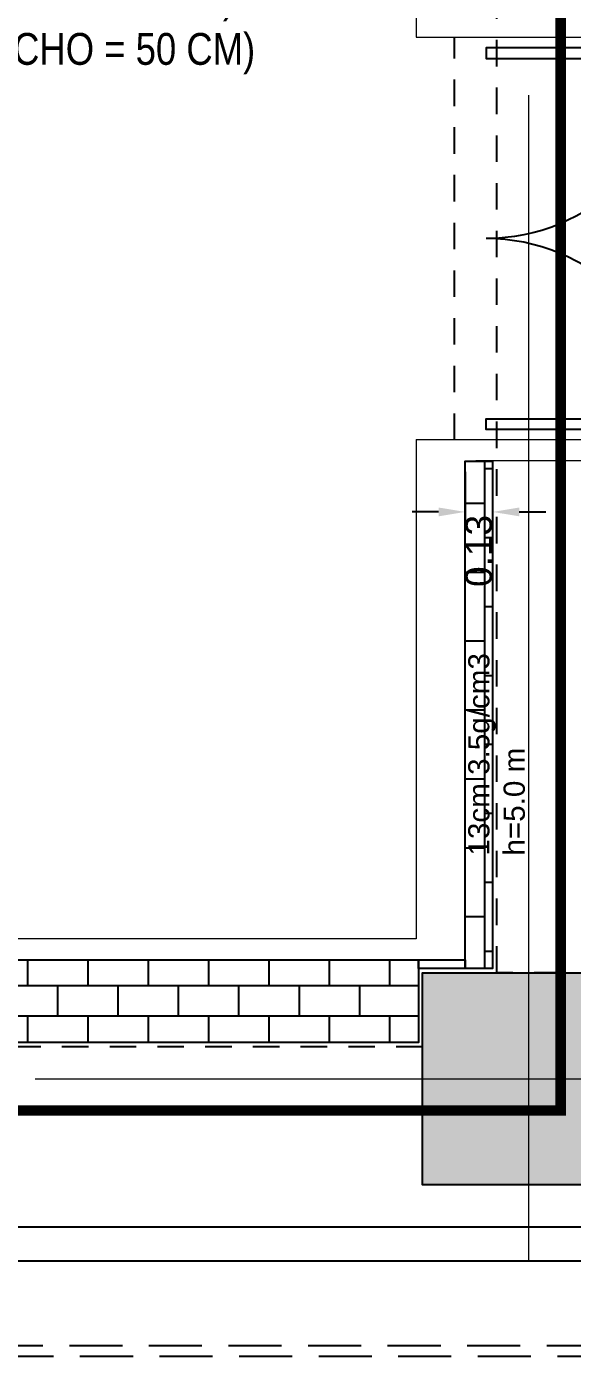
# Model space of a CAD drawing. Header units: metres. Extents: x -22 to 564, y 0 to 143.
# Drawn here: x 125.61 to 128.19, y 32.72 to 38.99 of the extents above; entities that cross this region are included whole.
import ezdxf
from ezdxf.enums import TextEntityAlignment as Align

# ---------------------------------------------------------------- set-up
doc = ezdxf.new("R2010")
doc.units = ezdxf.units.M
for name, pattern in [('EJES630', [6.3, 5.5, -0.4, 0, -0.4]), ('XREF 1N NEURO-ONCOLOGIA$0$CONJUNTO TLAHUAC$0$HIDDEN2', [0.1875, 0.125, -0.0625]), ('XREF 1N NEURO-ONCOLOGIA$0$DASHED2', [0.375, 0.25, -0.125]), ('XREF 1N NEURO-ONCOLOGIA$0$HIDDEN2', [0.1875, 0.125, -0.0625])]:
    doc.linetypes.add(name, pattern=pattern)
doc.layers.add('EJES', color=11, linetype='EJES630', lineweight=0)
doc.layers.add('XREF 1N NEURO-ONCOLOGIA$0$MUROS DE TABLAROCA', color=150, linetype='Continuous', lineweight=13)
for name, color, linetype in [('TEXTO', 7, 'Continuous'), ('XREF 1N NEURO-ONCOLOGIA$0$-CG-M-WALL', 7, 'Continuous'), ('XREF 1N NEURO-ONCOLOGIA$0$COLUMNAS', 6, 'Continuous'), ('XREF 1N NEURO-ONCOLOGIA$0$CONTRAVENTEOS', 6, 'XREF 1N NEURO-ONCOLOGIA$0$HIDDEN2'), ('XREF 1N NEURO-ONCOLOGIA$0$COTAS PAÑOS', 8, 'Continuous'), ('XREF 1N NEURO-ONCOLOGIA$0$HATCH', 7, 'Continuous'), ('XREF 1N NEURO-ONCOLOGIA$0$LAMINA MULTIPERFORADA', 9, 'Continuous'), ('XREF 1N NEURO-ONCOLOGIA$0$LOSA BLINDADA', 20, 'XREF 1N NEURO-ONCOLOGIA$0$DASHED2'), ('XREF 1N NEURO-ONCOLOGIA$0$NOVIDESA', 11, 'Continuous'), ('XREF 1N NEURO-ONCOLOGIA$0$PROYECCIÓN', 8, 'XREF 1N NEURO-ONCOLOGIA$0$CONJUNTO TLAHUAC$0$HIDDEN2'), ('XREF 1N NEURO-ONCOLOGIA$0$PUERTAS', 253, 'Continuous'), ('XREF 1N NEURO-ONCOLOGIA$0$TABIQUES BLINDADOS', 30, 'Continuous'), ('XREF 1N NEURO-ONCOLOGIA$0$TEX-MOB', 4, 'Continuous')]:
    doc.layers.add(name, color=color, linetype=linetype)
doc.styles.add('100 LOCALES 25', font='arial.ttf', dxfattribs={"height": 0.25})
doc.styles.add('XREF 1N NEURO-ONCOLOGIA$0$COTAS', font='arial.ttf')
doc.styles.add('XREF 1N NEURO-ONCOLOGIA$0$HANDLET', font='romans.shx')
doc.dimstyles.new('XREF 1N NEURO-ONCOLOGIA$0$50 FLECHAS', dxfattribs={"dimscale": 0.5, "dimtxt": 0.25, "dimasz": 0.25, "dimexe": 0.1, "dimexo": 0.1, "dimgap": 0.025, "dimtad": 0, "dimtih": 1, "dimtoh": 1, "dimzin": 1, "dimdsep": 46, "dimtxsty": 'XREF 1N NEURO-ONCOLOGIA$0$COTAS', "dimcen": 0.1, "dimclrd": 256, "dimclre": 256, "dimclrt": 7, "dimadec": 0, "dimazin": 1, "dimtfac": 1, "dimtofl": 0, "dimtmove": 2, "dimatfit": 3, "dimfxl": 1, "dimtolj": 1, "dimtzin": 1, "dimlwd": -1, "dimlwe": -1, "dimarcsym": 0})

# ---------------------------------------------------------------- blocks, each defined once
blk = doc.blocks.new('XREF 1N NEURO-ONCOLOGIA$0$C-1')
at = {"layer": 'XREF 1N NEURO-ONCOLOGIA$0$-CG-M-WALL', "true_color": 0x636466}
h = blk.add_hatch(color=251, dxfattribs=at)
h.dxf.hatch_style = 1
h.paths.add_polyline_path([(-0.5, -0.5), (-0.5, 0.5), (0.5, 0.5), (0.5, -0.5)])
blk.add_lwpolyline([(-0.5, -0.5), (-0.5, 0.5), (0.5, 0.5), (0.5, -0.5)], close=True)
blk = doc.blocks.new('*D488')
at = {"layer": 'XREF 1N NEURO-ONCOLOGIA$0$COTAS PAÑOS', "transparency": 16777216}
for p, q in [((3.2475, 16.8626), (3.2475, 16.9876)), ((3.4368, 16.7376), (3.1975, 16.7376)), ((3.4368, 16.6076), (3.1975, 16.6076)), ((3.2475, 16.4826), (3.2475, 16.3576))]:
    blk.add_line(p, q, dxfattribs=at)
for points in [[(3.2267, 16.8626), (3.2683, 16.8626), (3.2475, 16.7376)], [(3.2267, 16.4826), (3.2683, 16.4826), (3.2475, 16.6076)]]:
    blk.add_solid(points, dxfattribs=at)
at = {"layer": 'XREF 1N NEURO-ONCOLOGIA$0$COTAS PAÑOS', "color": 7, "transparency": 16777216, "insert": (3.0635, 16.6726), "char_height": 0.125, "attachment_point": 5, "style": 'XREF 1N NEURO-ONCOLOGIA$0$COTAS'}
blk.add_mtext('\\A1;0.13', dxfattribs=at)
blk = doc.blocks.new('XREF 1N NEURO-ONCOLOGIA')
at = {"layer": 'XREF 1N NEURO-ONCOLOGIA$0$HATCH'}
h = blk.add_hatch(dxfattribs=at)
h.set_pattern_fill('AR-B816', color=256, scale=0.0007, angle=90)
h.set_pattern_definition([(90, (0.04226, -0.01852), (-0.14224, 9e-18), []), (180, (0.04226, -0.01852), (-0.14224, -0.14224), [0.14224, -0.14224])])
h.paths.add_polyline_path([(0.7439, 23.2376), (1.1339, 23.2376), (1.1339, 16.9576), (0.7439, 16.9576)])
h = blk.add_hatch(dxfattribs=at)
h.set_pattern_fill('AR-B816', color=256, scale=0.0008)
h.paths.add_polyline_path([(1.0939, 16.7376), (3.4868, 16.7376), (3.4868, 16.6076), (1.0939, 16.6076)])
h.paths.add_polyline_path([(6.9039, 16.7376), (5.5868, 16.7376), (5.5868, 16.6076), (6.9039, 16.6076)])
at = {"layer": 'XREF 1N NEURO-ONCOLOGIA$0$CONTRAVENTEOS', "elevation": 0}
for points in [[(0.7239, 16.9376), (0.7239, 23.2576), (0.4239, 23.2576), (0.4239, 16.9376)], [(1.0739, 16.5876), (6.9239, 16.5876), (6.9239, 16.2876), (1.0739, 16.2876)]]:
    blk.add_lwpolyline(points, close=True, dxfattribs=at)
at = {"layer": 'XREF 1N NEURO-ONCOLOGIA$0$LAMINA MULTIPERFORADA', "linetype": 'XREF 1N NEURO-ONCOLOGIA$0$DASHED2'}
for points in [[(17.0364, 51.2076), (17.0364, 26.858), (22.334, 26.8578), (22.334, -3.0724), (-0.7361, -3.0724), (-0.7361, 52.1676), (10.057, 52.1676)], [(16.9864, 51.2076), (16.9864, 26.808), (22.284, 26.8078), (22.284, -3.0224), (-0.6861, -3.0224), (-0.6861, 52.1176), (10.057, 52.1176)]]:
    blk.add_lwpolyline(points, dxfattribs=at)
at = {"layer": 'XREF 1N NEURO-ONCOLOGIA$0$LOSA BLINDADA', "const_width": 0.05, "elevation": 0}
blk.add_lwpolyline([(0.4239, 23.9076), (7.5739, 23.9076), (7.5739, 16.2876), (0.4239, 16.2876)], close=True, dxfattribs=at)
at = {"layer": 'XREF 1N NEURO-ONCOLOGIA$0$MUROS DE TABLAROCA'}
blk.add_line((3.4888, 16.1876), (3.4888, 16.6876), dxfattribs=at)
for points in [[(3.5888, 16.9676), (1.2339, 16.9676), (1.2339, 19.0276), (4.8539, 19.0276), (4.8539, 19.4876), (1.2339, 19.4876), (1.2339, 23.0976), (6.6339, 23.0976), (6.6339, 16.9676), (5.4868, 16.9676), (5.4868, 16.0876), (6.9239, 16.0876)], [(3.5888, 16.9676), (3.5888, 14.9008)]]:
    blk.add_lwpolyline(points, dxfattribs=at)
at = {"layer": 'XREF 1N NEURO-ONCOLOGIA$0$NOVIDESA'}
for points in [[(-0.2861, 14.6376), (-0.2861, 32.3576)], [(-0.1261, 14.7976), (-0.1261, 32.1976)]]:
    blk.add_lwpolyline(points, dxfattribs=at)
at = {"layer": 'XREF 1N NEURO-ONCOLOGIA$0$PROYECCIÓN'}
blk.add_line((3.5868, 16.7876), (5.4868, 16.7876), dxfattribs=at)
at = {"layer": 'XREF 1N NEURO-ONCOLOGIA$0$PUERTAS', "elevation": 0}
for points in [[(3.6368, 15.7376), (3.6368, 16.6376), (3.6868, 16.6376), (3.6868, 15.7376), (3.6368, 15.7376, 0.414214), (4.5368, 16.6376)], [(5.4368, 15.7376), (5.4368, 16.6376), (5.3868, 16.6376), (5.3868, 15.7376), (5.4368, 15.7376, -0.414214), (4.5368, 16.6376)]]:
    blk.add_lwpolyline(points, format="xyb", dxfattribs=at)
at = {"layer": 'XREF 1N NEURO-ONCOLOGIA$0$TABIQUES BLINDADOS'}
for points in [[(0.7439, 23.2376), (1.1339, 23.2376), (1.1339, 16.9576), (0.7439, 16.9576)], [(1.0939, 16.7376), (1.0939, 16.9576), (1.1139, 16.9576), (1.1139, 16.9576), (1.1339, 16.9576), (1.1339, 16.7376)], [(1.0939, 16.7376), (3.4868, 16.7376), (3.4868, 16.6076), (1.0939, 16.6076)]]:
    blk.add_lwpolyline(points, close=True, dxfattribs=at)
at = {"layer": 'XREF 1N NEURO-ONCOLOGIA$0$COLUMNAS'}
blk.add_blockref('XREF 1N NEURO-ONCOLOGIA$0$C-1', (0.5739, 16.4376, 0), dxfattribs=at)
at = {"layer": 'XREF 1N NEURO-ONCOLOGIA$0$TEX-MOB', "style": 'XREF 1N NEURO-ONCOLOGIA$0$HANDLET'}
for p in [(1.7, 4.5847, 0), (1.7073, 2.0138, 0)]:
    blk.add_attdef('234', text='', height=0.075, rotation=180, dxfattribs=at).set_placement(p, align=Align.MIDDLE_CENTER)
at = {"layer": 'XREF 1N NEURO-ONCOLOGIA$0$COTAS PAÑOS'}
dim = blk.add_linear_dim(base=(3.2475, 16.6076), p1=(3.4868, 16.7376), p2=(3.4868, 16.6076), angle=90, dimstyle='XREF 1N NEURO-ONCOLOGIA$0$50 FLECHAS', dxfattribs=at)
dim.commit()
dim.dimension.update_dxf_attribs({"geometry": '*D488', "text_midpoint": (3.0635, 16.6726)})

msp = doc.modelspace()

# ---------------------------------------------------------------- block references
at = {"rotation": 90}
msp.add_blockref('XREF 1N NEURO-ONCOLOGIA', (144.4169, 33.4511), dxfattribs=at)

# ---------------------------------------------------------------- next in the draw order: linework, layer by layer
at = {"layer": 'EJES'}
for p, q in [((127.9797, 33.165), (127.9796, 58.55)), ((80.8529, 34.025), (145.8292, 34.025))]:
    msp.add_line(p, q, dxfattribs=at)

# ---------------------------------------------------------------- next in the draw order: texts
at = {"layer": 'TEXTO', "color": 0, "insert": (125.399, 39.2078), "char_height": 0.15, "width": 4.171281, "attachment_point": 2, "style": '100 LOCALES 25'}
msp.add_mtext('{\\fArial Narrow|b0|i0|c0|p34;(BARRERA DE PISO = 70 CM)\\P(BARRERA DE TECHO = 50 CM)}', dxfattribs=at)
at = {"layer": 'TEXTO', "color": 0, "insert": (127.9623, 35.0776, 0), "char_height": 0.1, "width": 0.966529, "attachment_point": 7, "rotation": 90, "style": '100 LOCALES 25'}
msp.add_mtext('13cm 3.5g/cm3 h=5.0 m', dxfattribs=at)

doc.saveas('drawing.dxf')
